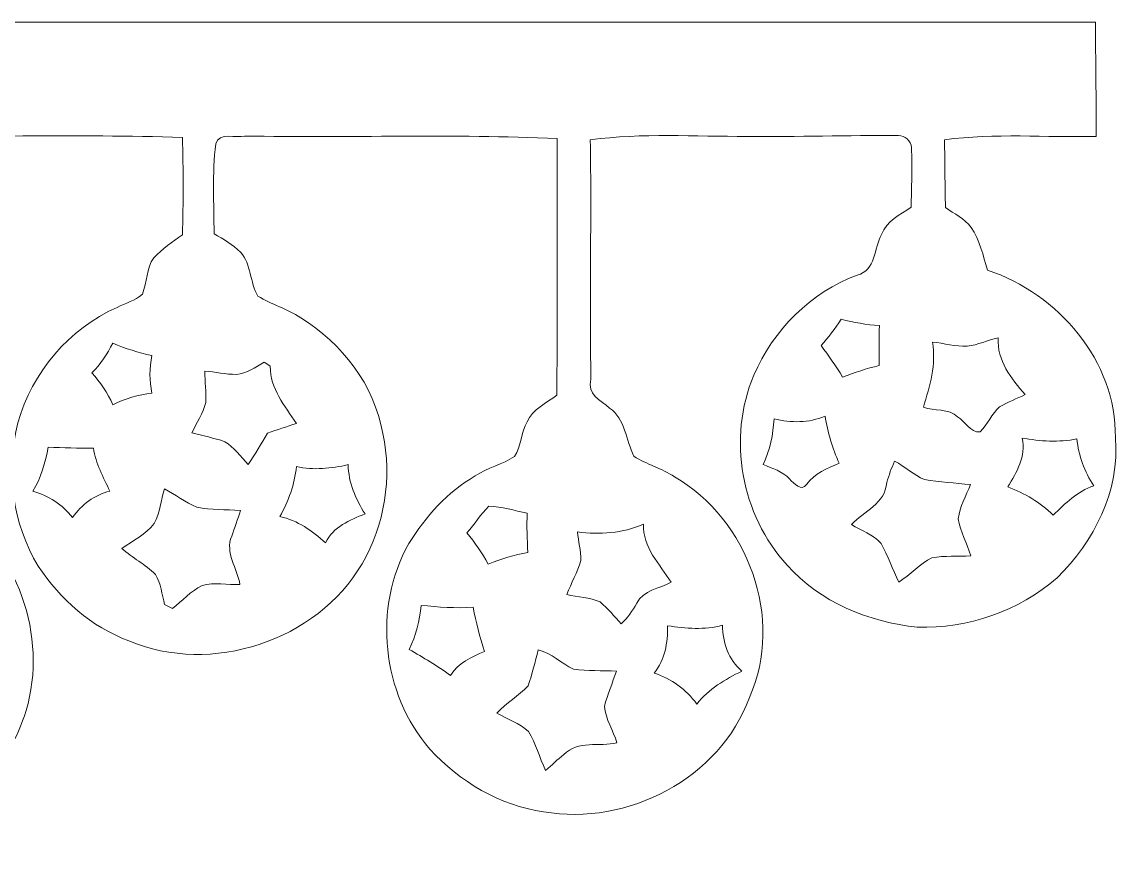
# Model space of a CAD drawing. Header units: centimetres. Extents: x -13.9 to 13.9, y -16.3 to 16.2.
# Drawn here: x -0.23 to 13.65, y -16.27 to -5.84 of the extents above; entities that cross this region are included whole.
import ezdxf

# ---------------------------------------------------------------- set-up
doc = ezdxf.new("R2010")
doc.units = ezdxf.units.CM
doc.header["$MEASUREMENT"] = 0
doc.layers.add('Layer 1', color=7, linetype='Continuous')

msp = doc.modelspace()

# ---------------------------------------------------------------- linework, layer by layer
at = {"layer": 'Layer 1', "color": 251, "lineweight": 9}
for points, knots in [([(-13.26925, -5.84137), (-4.3983, -5.83925), (4.47231, -5.84066), (13.34291, -5.84066), (13.34291, -5.84066), (13.34009, -6.32185), (13.35208, -6.80375), (13.35032, -7.28564), (13.35032, -7.28564), (12.71144, -7.30046), (12.06762, -7.24366), (11.43262, -7.32833), (11.43262, -7.32833), (11.43579, -7.61372), (11.43826, -7.89983), (11.44391, -8.18593), (11.44391, -8.18593), (11.55574, -8.26319), (11.68415, -8.32669), (11.77023, -8.4357), (11.77023, -8.4357), (11.87641, -8.59833), (11.92298, -8.79024), (11.97378, -8.97544), (11.97378, -8.97544), (12.86983, -9.27178), (13.60538, -10.1262), (13.59232, -11.09599), (13.59232, -11.09599), (13.65124, -11.76274), (13.3228, -12.40974), (12.85608, -12.86694), (12.85608, -12.86694), (12.37383, -13.28886), (11.72578, -13.50723), (11.08725, -13.49065), (11.08725, -13.49065), (10.47483, -13.42292), (9.85676, -13.17491), (9.4433, -12.70466), (9.4433, -12.70466), (8.86016, -12.07389), (8.68342, -11.09705), (9.02208, -10.30612), (9.02208, -10.30612), (9.26586, -9.73285), (9.74105, -9.25661), (10.32772, -9.0393), (10.32772, -9.0393), (10.56584, -8.98285), (10.53797, -8.6978), (10.6364, -8.5246), (10.6364, -8.5246), (10.70131, -8.35632), (10.87064, -8.27658), (11.01034, -8.18205), (11.01034, -8.18205), (11.01281, -7.93017), (11.0301, -7.67793), (11.01387, -7.4271), (11.01387, -7.4271), (11.01352, -7.33926), (10.93061, -7.27612), (10.84842, -7.274), (10.84842, -7.274), (10.21024, -7.27047), (9.57207, -7.29375), (8.93425, -7.28705), (8.93425, -7.28705), (8.2749, -7.28599), (7.61027, -7.24295), (6.95446, -7.32833), (6.95446, -7.32833), (6.96927, -8.33762), (6.94493, -9.34727), (6.96257, -10.35657), (6.96257, -10.35657), (6.9033, -10.54601), (7.08816, -10.62292), (7.19858, -10.71923), (7.19858, -10.71923), (7.39437, -10.85928), (7.40601, -11.1281), (7.50585, -11.32742), (7.50585, -11.32742), (7.66425, -11.43642), (7.85933, -11.47911), (8.01842, -11.58918), (8.01842, -11.58918), (8.9494, -12.12469), (9.40908, -13.38199), (8.96741, -14.37683), (8.96741, -14.37683), (8.59381, -15.40129), (7.42259, -16.01125), (6.3632, -15.82216), (6.3632, -15.82216), (5.80828, -15.74737), (5.3024, -15.4408), (4.9274, -15.03264), (4.9274, -15.03264), (4.31603, -14.33097), (4.20173, -13.24194), (4.66105, -12.43126), (4.66105, -12.43126), (4.87413, -12.09153), (5.14753, -11.77862), (5.49995, -11.57789), (5.49995, -11.57789), (5.65588, -11.47593), (5.8418, -11.43113), (5.99772, -11.33165), (5.99772, -11.33165), (6.08027, -11.19865), (6.07745, -11.03038), (6.15436, -10.8935), (6.15436, -10.8935), (6.22738, -10.73369), (6.39777, -10.65855), (6.52971, -10.55624), (6.52971, -10.55624), (6.54135, -9.47533), (6.53359, -8.39407), (6.53465, -7.31316), (6.53465, -7.31316), (5.21879, -7.25318), (3.90046, -7.3054), (2.58354, -7.28105), (2.58354, -7.28105), (2.48476, -7.31457), (2.25898, -7.22249), (2.22018, -7.37983), (2.22018, -7.37983), (2.1715, -7.75554), (2.19831, -8.13725), (2.1976, -8.51612), (2.1976, -8.51612), (2.31367, -8.58704), (2.4382, -8.64983), (2.53203, -8.75073), (2.53203, -8.75073), (2.66891, -8.90419), (2.65057, -9.13243), (2.75146, -9.30388), (2.75146, -9.30388), (2.92432, -9.41007), (3.12258, -9.46792), (3.29439, -9.57763), (3.29439, -9.57763), (3.81473, -9.90008), (4.22501, -10.4303), (4.3312, -11.04096), (4.3312, -11.04096), (4.45079, -11.5987), (4.3559, -12.19701), (4.06838, -12.68878), (4.06838, -12.68878), (3.49476, -13.66598), (2.16232, -14.10483), (1.12022, -13.66175), (1.12022, -13.66175), (0.64467, -13.48888), (0.25238, -13.13575), (-0.02455, -12.71842), (-0.02455, -12.71842), (-0.35475, -12.1829), (-0.43165, -11.51439), (-0.28419, -10.90796), (-0.28419, -10.90796), (-0.10533, -10.26873), (0.36492, -9.71804), (0.9717, -9.44746), (0.9717, -9.44746), (1.07753, -9.39208), (1.20383, -9.36527), (1.29096, -9.27989), (1.29096, -9.27989), (1.35446, -9.13173), (1.33753, -8.95322), (1.43666, -8.82058), (1.43666, -8.82058), (1.5432, -8.70875), (1.67055, -8.61843), (1.7972, -8.53059), (1.7972, -8.53059), (1.80955, -8.11996), (1.80955, -7.70933), (1.79826, -7.29905), (1.79826, -7.29905), (0.45347, -7.25565), (-0.89238, -7.29481), (-2.23752, -7.29517), (-2.23752, -7.29517), (-2.26116, -8.50167), (-2.24599, -9.70852), (-2.24669, -10.91537), (-2.24669, -10.91537), (-2.10064, -11.00357), (-1.91614, -11.08012), (-1.86075, -11.25757), (-1.86075, -11.25757), (-1.78879, -11.39868), (-1.8283, -11.6234), (-1.66708, -11.7063), (-1.66708, -11.7063), (-1.48646, -11.79978), (-1.28784, -11.85835), (-1.12345, -11.98252), (-1.12345, -11.98252), (-0.28031, -12.4937), (0.09928, -13.60883), (-0.178, -14.54228), (-0.178, -14.54228), (-0.39461, -15.26265), (-0.98128, -15.85955), (-1.702, -16.08004), (-1.702, -16.08004), (-2.11758, -16.1954), (-2.5656, -16.26913), (-2.98789, -16.14495), (-2.98789, -16.14495), (-3.60807, -16.01054), (-4.17216, -15.6239), (-4.50236, -15.08027), (-4.50236, -15.08027), (-4.7419, -14.73419), (-4.79588, -14.3031), (-4.84033, -13.89529), (-4.84033, -13.89529), (-4.84103, -13.25358), (-4.5528, -12.62387), (-4.08221, -12.19137), (-4.08221, -12.19137), (-3.84867, -11.979), (-3.5601, -11.85235), (-3.27928, -11.71794), (-3.27928, -11.71794), (-3.13006, -11.65832), (-3.1604, -11.45724), (-3.09689, -11.3387), (-3.09689, -11.3387), (-3.04998, -11.11928), (-2.82808, -11.01768), (-2.68344, -10.87304), (-2.68344, -10.87304), (-2.60653, -10.61445), (-2.66475, -10.33823), (-2.65945, -10.07329), (-2.65945, -10.07329), (-2.65169, -9.62808), (-2.64675, -9.18253), (-2.65522, -8.73697), (-2.65522, -8.73697), (-2.66156, -8.2526), (-2.60053, -7.76365), (-2.68626, -7.28388), (-2.68626, -7.28388), (-3.75165, -7.28811), (-4.81704, -7.28846), (-5.88243, -7.28247), (-5.88243, -7.28247), (-6.13149, -7.2874), (-6.38514, -7.27153), (-6.62926, -7.33044), (-6.62926, -7.33044), (-6.62609, -7.70051), (-6.62256, -8.07057), (-6.61762, -8.44134), (-6.61762, -8.44134), (-6.48991, -8.54753), (-6.33328, -8.63149), (-6.24473, -8.77789), (-6.24473, -8.77789), (-6.16783, -8.91089), (-6.19005, -9.07916), (-6.11526, -9.21322), (-6.11526, -9.21322), (-5.66724, -9.44639), (-5.18674, -9.67783), (-4.89959, -10.11421), (-4.89959, -10.11421), (-4.56763, -10.54072), (-4.42722, -11.08823), (-4.47414, -11.62481), (-4.47414, -11.62481), (-4.46391, -12.17937), (-4.76517, -12.68773), (-5.13207, -13.08143), (-5.13207, -13.08143), (-5.73038, -13.6875), (-6.66701, -13.87235), (-7.48051, -13.68044), (-7.48051, -13.68044), (-7.98816, -13.5284), (-8.47817, -13.23912), (-8.77379, -12.78897), (-8.77379, -12.78897), (-9.36893, -11.98041), (-9.34495, -10.75662), (-8.67572, -9.99744), (-8.67572, -9.99744), (-8.45312, -9.75932), (-8.20724, -9.52613), (-7.90173, -9.39947), (-7.90173, -9.39947), (-7.78849, -9.34869), (-7.66643, -9.31234), (-7.56589, -9.23721), (-7.56589, -9.23721), (-7.48757, -9.08092), (-7.49498, -8.8876), (-7.38844, -8.74367), (-7.38844, -8.74367), (-7.2886, -8.60856), (-7.11398, -8.54753), (-7.02966, -8.39971), (-7.02966, -8.39971), (-6.99474, -8.0561), (-7.01097, -7.71038), (-7.01344, -7.36607), (-7.01344, -7.36607), (-7.03954, -7.34103), (-7.0653, -7.31598), (-7.09105, -7.29128), (-7.09105, -7.29128), (-8.40303, -7.29058), (-9.71607, -7.27188), (-11.02699, -7.29517), (-11.02699, -7.29517), (-11.13882, -7.4144), (-11.07991, -7.59891), (-11.10495, -7.74425), (-11.10495, -7.74425), (-11.10566, -8.76413), (-11.10601, -9.78437), (-11.09896, -10.8046), (-11.09896, -10.8046), (-10.9709, -10.91078), (-10.81391, -10.99475), (-10.72501, -11.1415), (-10.72501, -11.1415), (-10.64811, -11.27485), (-10.66998, -11.44313), (-10.5959, -11.57789), (-10.5959, -11.57789), (-10.26675, -11.7765), (-9.88999, -11.89962), (-9.61976, -12.18819), (-9.61976, -12.18819), (-9.2705, -12.56531), (-8.98334, -13.0405), (-8.95617, -13.5665), (-8.95617, -13.5665), (-8.87045, -14.22443), (-9.0853, -14.92398), (-9.55485, -15.39706), (-9.55485, -15.39706), (-9.86988, -15.73749), (-10.29568, -15.95833), (-10.74159, -16.07404), (-10.74159, -16.07404), (-11.33638, -16.15624), (-11.99007, -16.15694), (-12.51042, -15.81581), (-12.51042, -15.81581), (-13.45622, -15.32933), (-13.91589, -14.10872), (-13.56346, -13.11318), (-13.56346, -13.11318), (-13.33169, -12.40233), (-12.72632, -11.86046), (-12.03029, -11.61634), (-12.03029, -11.61634), (-11.99113, -11.45971), (-11.97243, -11.2939), (-11.89059, -11.15209), (-11.89059, -11.15209), (-11.79146, -11.00427), (-11.6313, -10.9129), (-11.49689, -10.80213), (-11.49689, -10.80213), (-11.4856, -9.92406), (-11.49583, -9.04634), (-11.48807, -8.16864), (-11.48807, -8.16864), (-11.49336, -7.87302), (-11.47572, -7.57315), (-11.53393, -7.28176), (-11.53393, -7.28176), (-12.11072, -7.2874), (-12.68751, -7.28776), (-13.26431, -7.28635), (-13.26431, -7.28635), (-13.29817, -6.80516), (-13.30311, -6.3222), (-13.26925, -5.84137), (-13.26925, -5.84137), (-13.26925, -5.84137), (-13.26925, -5.84137), (-13.26925, -5.84137)], [0, 0, 0, 0, 0.00990099, 0.00990099, 0.00990099, 0.00990099, 0.01980198, 0.01980198, 0.01980198, 0.01980198, 0.02970297, 0.02970297, 0.02970297, 0.02970297, 0.03960396, 0.03960396, 0.03960396, 0.03960396, 0.04950495, 0.04950495, 0.04950495, 0.04950495, 0.05940594, 0.05940594, 0.05940594, 0.05940594, 0.06930693, 0.06930693, 0.06930693, 0.06930693, 0.07920792, 0.07920792, 0.07920792, 0.07920792, 0.08910891, 0.08910891, 0.08910891, 0.08910891, 0.0990099, 0.0990099, 0.0990099, 0.0990099, 0.10891089, 0.10891089, 0.10891089, 0.10891089, 0.11881188, 0.11881188, 0.11881188, 0.11881188, 0.12871287, 0.12871287, 0.12871287, 0.12871287, 0.13861386, 0.13861386, 0.13861386, 0.13861386, 0.14851485, 0.14851485, 0.14851485, 0.14851485, 0.15841584, 0.15841584, 0.15841584, 0.15841584, 0.16831683, 0.16831683, 0.16831683, 0.16831683, 0.17821782, 0.17821782, 0.17821782, 0.17821782, 0.18811881, 0.18811881, 0.18811881, 0.18811881, 0.1980198, 0.1980198, 0.1980198, 0.1980198, 0.20792079, 0.20792079, 0.20792079, 0.20792079, 0.21782178, 0.21782178, 0.21782178, 0.21782178, 0.22772277, 0.22772277, 0.22772277, 0.22772277, 0.23762376, 0.23762376, 0.23762376, 0.23762376, 0.24752475, 0.24752475, 0.24752475, 0.24752475, 0.25742574, 0.25742574, 0.25742574, 0.25742574, 0.26732673, 0.26732673, 0.26732673, 0.26732673, 0.27722772, 0.27722772, 0.27722772, 0.27722772, 0.28712871, 0.28712871, 0.28712871, 0.28712871, 0.2970297, 0.2970297, 0.2970297, 0.2970297, 0.30693069, 0.30693069, 0.30693069, 0.30693069, 0.31683168, 0.31683168, 0.31683168, 0.31683168, 0.32673267, 0.32673267, 0.32673267, 0.32673267, 0.33663366, 0.33663366, 0.33663366, 0.33663366, 0.34653465, 0.34653465, 0.34653465, 0.34653465, 0.35643564, 0.35643564, 0.35643564, 0.35643564, 0.36633663, 0.36633663, 0.36633663, 0.36633663, 0.37623762, 0.37623762, 0.37623762, 0.37623762, 0.38613861, 0.38613861, 0.38613861, 0.38613861, 0.3960396, 0.3960396, 0.3960396, 0.3960396, 0.40594059, 0.40594059, 0.40594059, 0.40594059, 0.41584158, 0.41584158, 0.41584158, 0.41584158, 0.42574257, 0.42574257, 0.42574257, 0.42574257, 0.43564356, 0.43564356, 0.43564356, 0.43564356, 0.44554455, 0.44554455, 0.44554455, 0.44554455, 0.45544554, 0.45544554, 0.45544554, 0.45544554, 0.46534653, 0.46534653, 0.46534653, 0.46534653, 0.47524752, 0.47524752, 0.47524752, 0.47524752, 0.48514851, 0.48514851, 0.48514851, 0.48514851, 0.4950495, 0.4950495, 0.4950495, 0.4950495, 0.5049505, 0.5049505, 0.5049505, 0.5049505, 0.51485149, 0.51485149, 0.51485149, 0.51485149, 0.52475248, 0.52475248, 0.52475248, 0.52475248, 0.53465347, 0.53465347, 0.53465347, 0.53465347, 0.54455446, 0.54455446, 0.54455446, 0.54455446, 0.55445545, 0.55445545, 0.55445545, 0.55445545, 0.56435644, 0.56435644, 0.56435644, 0.56435644, 0.57425743, 0.57425743, 0.57425743, 0.57425743, 0.58415842, 0.58415842, 0.58415842, 0.58415842, 0.59405941, 0.59405941, 0.59405941, 0.59405941, 0.6039604, 0.6039604, 0.6039604, 0.6039604, 0.61386139, 0.61386139, 0.61386139, 0.61386139, 0.62376238, 0.62376238, 0.62376238, 0.62376238, 0.63366337, 0.63366337, 0.63366337, 0.63366337, 0.64356436, 0.64356436, 0.64356436, 0.64356436, 0.65346535, 0.65346535, 0.65346535, 0.65346535, 0.66336634, 0.66336634, 0.66336634, 0.66336634, 0.67326733, 0.67326733, 0.67326733, 0.67326733, 0.68316832, 0.68316832, 0.68316832, 0.68316832, 0.69306931, 0.69306931, 0.69306931, 0.69306931, 0.7029703, 0.7029703, 0.7029703, 0.7029703, 0.71287129, 0.71287129, 0.71287129, 0.71287129, 0.72277228, 0.72277228, 0.72277228, 0.72277228, 0.73267327, 0.73267327, 0.73267327, 0.73267327, 0.74257426, 0.74257426, 0.74257426, 0.74257426, 0.75247525, 0.75247525, 0.75247525, 0.75247525, 0.76237624, 0.76237624, 0.76237624, 0.76237624, 0.77227723, 0.77227723, 0.77227723, 0.77227723, 0.78217822, 0.78217822, 0.78217822, 0.78217822, 0.79207921, 0.79207921, 0.79207921, 0.79207921, 0.8019802, 0.8019802, 0.8019802, 0.8019802, 0.81188119, 0.81188119, 0.81188119, 0.81188119, 0.82178218, 0.82178218, 0.82178218, 0.82178218, 0.83168317, 0.83168317, 0.83168317, 0.83168317, 0.84158416, 0.84158416, 0.84158416, 0.84158416, 0.85148515, 0.85148515, 0.85148515, 0.85148515, 0.86138614, 0.86138614, 0.86138614, 0.86138614, 0.87128713, 0.87128713, 0.87128713, 0.87128713, 0.88118812, 0.88118812, 0.88118812, 0.88118812, 0.89108911, 0.89108911, 0.89108911, 0.89108911, 0.9009901, 0.9009901, 0.9009901, 0.9009901, 0.91089109, 0.91089109, 0.91089109, 0.91089109, 0.92079208, 0.92079208, 0.92079208, 0.92079208, 0.93069307, 0.93069307, 0.93069307, 0.93069307, 0.94059406, 0.94059406, 0.94059406, 0.94059406, 0.95049505, 0.95049505, 0.95049505, 0.95049505, 0.96039604, 0.96039604, 0.96039604, 0.96039604, 0.97029703, 0.97029703, 0.97029703, 0.97029703, 0.98019802, 0.98019802, 0.98019802, 0.98019802, 1, 1, 1, 1]), ([(10.12699, -9.59739), (10.05149, -9.71593), (9.96188, -9.82423), (9.87087, -9.93112), (9.87087, -9.93112), (9.97035, -10.05741), (10.06137, -10.19006), (10.14427, -10.32834), (10.14427, -10.32834), (10.29632, -10.27296), (10.44801, -10.21687), (10.60712, -10.18335), (10.60712, -10.18335), (10.60324, -10.01367), (10.60394, -9.84398), (10.60888, -9.67465), (10.60888, -9.67465), (10.44555, -9.66901), (10.28503, -9.63726), (10.12699, -9.59739), (10.12699, -9.59739), (10.12699, -9.59739), (10.12699, -9.59739), (10.12699, -9.59739)], [0, 0, 0, 0, 0.14285714, 0.14285714, 0.14285714, 0.14285714, 0.28571429, 0.28571429, 0.28571429, 0.28571429, 0.42857143, 0.42857143, 0.42857143, 0.42857143, 0.57142857, 0.57142857, 0.57142857, 0.57142857, 0.71428571, 0.71428571, 0.71428571, 0.71428571, 1, 1, 1, 1]), ([(11.71943, -9.93853), (11.57091, -9.94029), (11.42627, -9.90325), (11.27986, -9.88561), (11.27986, -9.88561), (11.3289, -10.16782), (11.24776, -10.443), (11.16486, -10.71005), (11.16486, -10.71005), (11.30209, -10.75838), (11.48412, -10.7224), (11.59807, -10.8307), (11.59807, -10.8307), (11.69332, -10.88468), (11.75647, -11.03285), (11.88311, -11.0212), (11.88311, -11.0212), (11.9759, -10.92349), (12.03022, -10.79543), (12.12935, -10.703), (12.12935, -10.703), (12.23307, -10.64444), (12.34525, -10.60105), (12.45285, -10.54989), (12.45285, -10.54989), (12.27258, -10.34598), (12.09655, -10.12268), (12.1096, -9.83234), (12.1096, -9.83234), (11.97801, -9.86233), (11.85348, -9.92089), (11.71943, -9.93853), (11.71943, -9.93853), (11.71943, -9.93853), (11.71943, -9.93853), (11.71943, -9.93853)], [0, 0, 0, 0, 0.1, 0.1, 0.1, 0.1, 0.2, 0.2, 0.2, 0.2, 0.3, 0.3, 0.3, 0.3, 0.4, 0.4, 0.4, 0.4, 0.5, 0.5, 0.5, 0.5, 0.6, 0.6, 0.6, 0.6, 0.7, 0.7, 0.7, 0.7, 0.8, 0.8, 0.8, 0.8, 1, 1, 1, 1]), ([(0.91772, -9.90008), (0.8454, -10.03484), (0.76568, -10.16641), (0.65385, -10.27261), (0.65385, -10.27261), (0.75792, -10.39642), (0.85458, -10.52696), (0.91808, -10.67725), (0.91808, -10.67725), (1.07436, -10.60387), (1.2384, -10.54742), (1.41126, -10.53331), (1.41126, -10.53331), (1.3788, -10.37526), (1.3788, -10.21405), (1.41161, -10.05636), (1.41161, -10.05636), (1.24228, -10.01826), (1.07683, -9.96922), (0.91772, -9.90008), (0.91772, -9.90008), (0.91772, -9.90008), (0.91772, -9.90008), (0.91772, -9.90008)], [0, 0, 0, 0, 0.14285714, 0.14285714, 0.14285714, 0.14285714, 0.28571429, 0.28571429, 0.28571429, 0.28571429, 0.42857143, 0.42857143, 0.42857143, 0.42857143, 0.57142857, 0.57142857, 0.57142857, 0.57142857, 0.71428571, 0.71428571, 0.71428571, 0.71428571, 1, 1, 1, 1]), ([(2.47947, -10.29483), (2.34542, -10.29483), (2.21242, -10.26307), (2.07977, -10.25321), (2.07977, -10.25321), (2.08048, -10.38585), (2.10447, -10.51814), (2.09177, -10.65114), (2.09177, -10.65114), (2.05825, -10.78767), (1.97676, -10.9069), (1.91714, -11.0332), (1.91714, -11.0332), (2.05508, -11.07271), (2.1969, -11.09564), (2.33236, -11.14538), (2.33236, -11.14538), (2.45231, -11.21594), (2.53309, -11.33518), (2.63046, -11.43254), (2.63046, -11.43254), (2.71724, -11.30413), (2.7945, -11.16937), (2.87423, -11.03673), (2.87423, -11.03673), (2.99488, -10.99475), (3.11729, -10.95559), (3.23794, -10.91396), (3.23794, -10.91396), (3.0926, -10.68783), (2.90492, -10.47828), (2.90739, -10.19006), (2.90739, -10.19006), (2.88199, -10.17312), (2.85694, -10.15655), (2.8319, -10.13997), (2.8319, -10.13997), (2.72077, -10.2024), (2.61141, -10.28672), (2.47947, -10.29483), (2.47947, -10.29483), (2.47947, -10.29483), (2.47947, -10.29483), (2.47947, -10.29483)], [0, 0, 0, 0, 0.08333333, 0.08333333, 0.08333333, 0.08333333, 0.16666667, 0.16666667, 0.16666667, 0.16666667, 0.25, 0.25, 0.25, 0.25, 0.33333333, 0.33333333, 0.33333333, 0.33333333, 0.41666667, 0.41666667, 0.41666667, 0.41666667, 0.5, 0.5, 0.5, 0.5, 0.58333333, 0.58333333, 0.58333333, 0.58333333, 0.66666667, 0.66666667, 0.66666667, 0.66666667, 0.75, 0.75, 0.75, 0.75, 0.83333333, 0.83333333, 0.83333333, 0.83333333, 1, 1, 1, 1]), ([(9.27785, -10.85646), (9.26409, -11.05613), (9.22776, -11.25369), (9.13886, -11.43466), (9.13886, -11.43466), (9.25563, -11.48193), (9.38439, -11.51933), (9.47223, -11.61669), (9.47223, -11.61669), (9.53079, -11.66961), (9.61898, -11.78426), (9.6899, -11.68231), (9.6899, -11.68231), (9.79043, -11.54437), (9.94742, -11.48017), (10.10159, -11.41808), (10.10159, -11.41808), (10.01022, -11.23005), (9.96083, -11.02579), (9.92202, -10.82224), (9.92202, -10.82224), (9.71564, -10.91008), (9.49304, -10.90796), (9.27785, -10.85646), (9.27785, -10.85646), (9.27785, -10.85646), (9.27785, -10.85646), (9.27785, -10.85646)], [0, 0, 0, 0, 0.125, 0.125, 0.125, 0.125, 0.25, 0.25, 0.25, 0.25, 0.375, 0.375, 0.375, 0.375, 0.5, 0.5, 0.5, 0.5, 0.625, 0.625, 0.625, 0.625, 0.75, 0.75, 0.75, 0.75, 1, 1, 1, 1]), ([(12.41299, -11.09952), (12.46414, -11.33094), (12.34596, -11.52956), (12.23236, -11.71618), (12.23236, -11.71618), (12.4458, -11.79767), (12.64229, -11.90985), (12.80528, -12.07354), (12.80528, -12.07354), (12.95979, -11.92749), (13.11149, -11.77086), (13.31927, -11.70312), (13.31927, -11.70312), (13.20039, -11.52462), (13.12807, -11.32283), (13.10655, -11.10834), (13.10655, -11.10834), (12.87654, -11.15808), (12.64229, -11.13797), (12.41299, -11.09952), (12.41299, -11.09952), (12.41299, -11.09952), (12.41299, -11.09952), (12.41299, -11.09952)], [0, 0, 0, 0, 0.14285714, 0.14285714, 0.14285714, 0.14285714, 0.28571429, 0.28571429, 0.28571429, 0.28571429, 0.42857143, 0.42857143, 0.42857143, 0.42857143, 0.57142857, 0.57142857, 0.57142857, 0.57142857, 0.71428571, 0.71428571, 0.71428571, 0.71428571, 1, 1, 1, 1]), ([(0.10069, -11.21382), (0.06647, -11.40891), (0.01073, -11.59941), (-0.09228, -11.7698), (-0.09228, -11.7698), (0.10775, -11.82977), (0.2799, -11.94019), (0.40866, -12.10459), (0.40866, -12.10459), (0.52332, -11.93984), (0.68171, -11.81778), (0.88103, -11.77086), (0.88103, -11.77086), (0.79531, -11.59517), (0.70394, -11.4209), (0.6729, -11.22546), (0.6729, -11.22546), (0.48204, -11.23005), (0.29084, -11.22123), (0.10069, -11.21382), (0.10069, -11.21382), (0.10069, -11.21382), (0.10069, -11.21382), (0.10069, -11.21382)], [0, 0, 0, 0, 0.14285714, 0.14285714, 0.14285714, 0.14285714, 0.28571429, 0.28571429, 0.28571429, 0.28571429, 0.42857143, 0.42857143, 0.42857143, 0.42857143, 0.57142857, 0.57142857, 0.57142857, 0.57142857, 0.71428571, 0.71428571, 0.71428571, 0.71428571, 1, 1, 1, 1]), ([(3.23794, -11.45935), (3.21854, -11.68584), (3.13775, -11.89503), (3.0291, -12.09224), (3.0291, -12.09224), (3.25629, -12.13775), (3.4362, -12.27427), (3.60624, -12.42279), (3.60624, -12.42279), (3.70502, -12.21888), (3.91034, -12.1381), (4.10683, -12.05731), (4.10683, -12.05731), (3.98724, -11.86963), (3.89587, -11.66291), (3.8934, -11.43537), (3.8934, -11.43537), (3.67786, -11.48405), (3.45667, -11.50874), (3.23794, -11.45935), (3.23794, -11.45935), (3.23794, -11.45935), (3.23794, -11.45935), (3.23794, -11.45935)], [0, 0, 0, 0, 0.14285714, 0.14285714, 0.14285714, 0.14285714, 0.28571429, 0.28571429, 0.28571429, 0.28571429, 0.42857143, 0.42857143, 0.42857143, 0.42857143, 0.57142857, 0.57142857, 0.57142857, 0.57142857, 0.71428571, 0.71428571, 0.71428571, 0.71428571, 1, 1, 1, 1]), ([(10.80115, -11.39056), (10.76305, -11.4784), (10.72812, -11.56836), (10.70131, -11.66079), (10.70131, -11.66079), (10.68473, -11.92608), (10.41238, -12.02592), (10.25434, -12.19243), (10.25434, -12.19243), (10.38205, -12.26686), (10.52668, -12.32119), (10.6304, -12.4302), (10.6304, -12.4302), (10.7126, -12.58895), (10.78033, -12.75652), (10.85336, -12.92021), (10.85336, -12.92021), (10.99835, -12.8246), (11.12006, -12.69408), (11.27351, -12.61188), (11.27351, -12.61188), (11.43509, -12.58401), (11.60089, -12.59953), (11.76529, -12.58754), (11.76529, -12.58754), (11.71837, -12.42949), (11.62947, -12.2838), (11.60548, -12.11975), (11.60548, -12.11975), (11.62488, -11.96594), (11.70637, -11.82977), (11.7607, -11.6869), (11.7607, -11.6869), (11.56632, -11.66785), (11.37159, -11.65656), (11.18003, -11.62445), (11.18003, -11.62445), (11.0428, -11.56589), (10.93132, -11.46182), (10.80115, -11.39056), (10.80115, -11.39056), (10.80115, -11.39056), (10.80115, -11.39056), (10.80115, -11.39056)], [0, 0, 0, 0, 0.08333333, 0.08333333, 0.08333333, 0.08333333, 0.16666667, 0.16666667, 0.16666667, 0.16666667, 0.25, 0.25, 0.25, 0.25, 0.33333333, 0.33333333, 0.33333333, 0.33333333, 0.41666667, 0.41666667, 0.41666667, 0.41666667, 0.5, 0.5, 0.5, 0.5, 0.58333333, 0.58333333, 0.58333333, 0.58333333, 0.66666667, 0.66666667, 0.66666667, 0.66666667, 0.75, 0.75, 0.75, 0.75, 0.83333333, 0.83333333, 0.83333333, 0.83333333, 1, 1, 1, 1]), ([(1.57036, -11.74193), (1.52768, -11.88657), (1.51603, -12.04461), (1.44019, -12.17761), (1.44019, -12.17761), (1.33788, -12.31943), (1.17172, -12.39351), (1.03343, -12.49405), (1.03343, -12.49405), (1.16537, -12.61505), (1.32906, -12.69619), (1.45641, -12.82249), (1.45641, -12.82249), (1.52697, -12.93643), (1.5372, -13.07543), (1.57318, -13.20349), (1.57318, -13.20349), (1.60564, -13.22042), (1.63845, -13.23771), (1.67161, -13.25535), (1.67161, -13.25535), (1.79508, -13.15657), (1.90303, -13.0331), (2.04661, -12.96254), (2.04661, -12.96254), (2.20078, -12.91562), (2.36658, -12.96078), (2.52498, -12.94878), (2.52498, -12.94878), (2.49182, -12.74946), (2.33201, -12.54591), (2.42091, -12.34024), (2.42091, -12.34024), (2.45936, -12.23229), (2.49817, -12.12434), (2.52992, -12.01427), (2.52992, -12.01427), (2.34577, -12.00404), (2.16021, -12.00863), (1.97853, -11.973), (1.97853, -11.973), (1.83353, -11.91267), (1.70865, -11.81495), (1.57036, -11.74193), (1.57036, -11.74193), (1.57036, -11.74193), (1.57036, -11.74193), (1.57036, -11.74193)], [0, 0, 0, 0, 0.07692308, 0.07692308, 0.07692308, 0.07692308, 0.15384615, 0.15384615, 0.15384615, 0.15384615, 0.23076923, 0.23076923, 0.23076923, 0.23076923, 0.30769231, 0.30769231, 0.30769231, 0.30769231, 0.38461538, 0.38461538, 0.38461538, 0.38461538, 0.46153846, 0.46153846, 0.46153846, 0.46153846, 0.53846154, 0.53846154, 0.53846154, 0.53846154, 0.61538462, 0.61538462, 0.61538462, 0.61538462, 0.69230769, 0.69230769, 0.69230769, 0.69230769, 0.76923077, 0.76923077, 0.76923077, 0.76923077, 0.84615385, 0.84615385, 0.84615385, 0.84615385, 1, 1, 1, 1]), ([(5.6714, -11.96206), (5.56945, -12.06472), (5.48902, -12.18678), (5.39483, -12.29685), (5.39483, -12.29685), (5.49643, -12.41997), (5.58462, -12.55261), (5.66329, -12.69125), (5.66329, -12.69125), (5.82698, -12.63022), (5.99208, -12.57307), (6.16529, -12.5452), (6.16529, -12.5452), (6.1533, -12.3794), (6.15189, -12.21324), (6.15541, -12.04744), (6.15541, -12.04744), (5.9942, -12.01815), (5.8358, -11.96277), (5.6714, -11.96206), (5.6714, -11.96206), (5.6714, -11.96206), (5.6714, -11.96206), (5.6714, -11.96206)], [0, 0, 0, 0, 0.14285714, 0.14285714, 0.14285714, 0.14285714, 0.28571429, 0.28571429, 0.28571429, 0.28571429, 0.42857143, 0.42857143, 0.42857143, 0.42857143, 0.57142857, 0.57142857, 0.57142857, 0.57142857, 0.71428571, 0.71428571, 0.71428571, 0.71428571, 1, 1, 1, 1]), ([(6.79041, -12.28627), (6.80135, -12.40409), (6.84227, -12.52439), (6.83381, -12.64504), (6.83381, -12.64504), (6.79112, -12.79497), (6.7128, -12.93255), (6.65671, -13.07825), (6.65671, -13.07825), (6.79676, -13.11035), (6.94599, -13.11106), (7.07899, -13.17033), (7.07899, -13.17033), (7.17565, -13.25429), (7.2589, -13.35377), (7.34533, -13.44902), (7.34533, -13.44902), (7.42365, -13.37282), (7.48786, -13.28357), (7.54076, -13.18832), (7.54076, -13.18832), (7.62297, -13.02145), (7.82899, -13.00276), (7.97645, -12.92056), (7.97645, -12.92056), (7.82899, -12.68949), (7.61696, -12.48488), (7.62508, -12.18643), (7.62508, -12.18643), (7.36191, -12.30637), (7.07475, -12.32013), (6.79041, -12.28627), (6.79041, -12.28627), (6.79041, -12.28627), (6.79041, -12.28627), (6.79041, -12.28627)], [0, 0, 0, 0, 0.1, 0.1, 0.1, 0.1, 0.2, 0.2, 0.2, 0.2, 0.3, 0.3, 0.3, 0.3, 0.4, 0.4, 0.4, 0.4, 0.5, 0.5, 0.5, 0.5, 0.6, 0.6, 0.6, 0.6, 0.7, 0.7, 0.7, 0.7, 0.8, 0.8, 0.8, 0.8, 1, 1, 1, 1]), ([(4.81627, -13.21407), (4.78875, -13.40528), (4.7563, -13.59895), (4.66352, -13.77146), (4.66352, -13.77146), (4.84414, -13.872), (5.01806, -13.98242), (5.1888, -14.09954), (5.1888, -14.09954), (5.28229, -13.93903), (5.45268, -13.86883), (5.61496, -13.79792), (5.61496, -13.79792), (5.55605, -13.61342), (5.51054, -13.42609), (5.47314, -13.23665), (5.47314, -13.23665), (5.25371, -13.25358), (5.03429, -13.23594), (4.81627, -13.21407), (4.81627, -13.21407), (4.81627, -13.21407), (4.81627, -13.21407), (4.81627, -13.21407)], [0, 0, 0, 0, 0.14285714, 0.14285714, 0.14285714, 0.14285714, 0.28571429, 0.28571429, 0.28571429, 0.28571429, 0.42857143, 0.42857143, 0.42857143, 0.42857143, 0.57142857, 0.57142857, 0.57142857, 0.57142857, 0.71428571, 0.71428571, 0.71428571, 0.71428571, 1, 1, 1, 1]), ([(7.93199, -13.47336), (7.9334, -13.6875), (7.8999, -13.90022), (7.76126, -14.07097), (7.76126, -14.07097), (7.98032, -14.14258), (8.16484, -14.27628), (8.30066, -14.46114), (8.30066, -14.46114), (8.45128, -14.27064), (8.65696, -14.14893), (8.87179, -14.04627), (8.87179, -14.04627), (8.69964, -13.90093), (8.6305, -13.6875), (8.62592, -13.46454), (8.62592, -13.46454), (8.39838, -13.5291), (8.16271, -13.5037), (7.93199, -13.47336), (7.93199, -13.47336), (7.93199, -13.47336), (7.93199, -13.47336), (7.93199, -13.47336)], [0, 0, 0, 0, 0.14285714, 0.14285714, 0.14285714, 0.14285714, 0.28571429, 0.28571429, 0.28571429, 0.28571429, 0.42857143, 0.42857143, 0.42857143, 0.42857143, 0.57142857, 0.57142857, 0.57142857, 0.57142857, 0.71428571, 0.71428571, 0.71428571, 0.71428571, 1, 1, 1, 1]), ([(6.29688, -13.77675), (6.25419, -13.92845), (6.22138, -14.08296), (6.16811, -14.23148), (6.16811, -14.23148), (6.04852, -14.35813), (5.89189, -14.44562), (5.77406, -14.57579), (5.77406, -14.57579), (5.90706, -14.65235), (6.05664, -14.70526), (6.17305, -14.80722), (6.17305, -14.80722), (6.26654, -14.96032), (6.31099, -15.13883), (6.3879, -15.3011), (6.3879, -15.3011), (6.4648, -15.23267), (6.541, -15.16317), (6.62108, -15.09861), (6.62108, -15.09861), (6.79359, -14.92046), (7.07228, -15.00195), (7.29065, -14.95185), (7.29065, -14.95185), (7.24303, -14.79769), (7.1506, -14.65446), (7.1319, -14.49254), (7.1319, -14.49254), (7.17283, -14.33978), (7.2328, -14.19479), (7.28571, -14.04627), (7.28571, -14.04627), (7.10403, -14.03569), (6.91988, -14.04627), (6.74067, -14.01876), (6.74067, -14.01876), (6.58757, -13.94714), (6.46551, -13.81873), (6.29688, -13.77675), (6.29688, -13.77675), (6.29688, -13.77675), (6.29688, -13.77675), (6.29688, -13.77675)], [0, 0, 0, 0, 0.08333333, 0.08333333, 0.08333333, 0.08333333, 0.16666667, 0.16666667, 0.16666667, 0.16666667, 0.25, 0.25, 0.25, 0.25, 0.33333333, 0.33333333, 0.33333333, 0.33333333, 0.41666667, 0.41666667, 0.41666667, 0.41666667, 0.5, 0.5, 0.5, 0.5, 0.58333333, 0.58333333, 0.58333333, 0.58333333, 0.66666667, 0.66666667, 0.66666667, 0.66666667, 0.75, 0.75, 0.75, 0.75, 0.83333333, 0.83333333, 0.83333333, 0.83333333, 1, 1, 1, 1])]:
    msp.add_open_spline(points, degree=3, knots=knots, dxfattribs=at)

doc.saveas('drawing.dxf')
